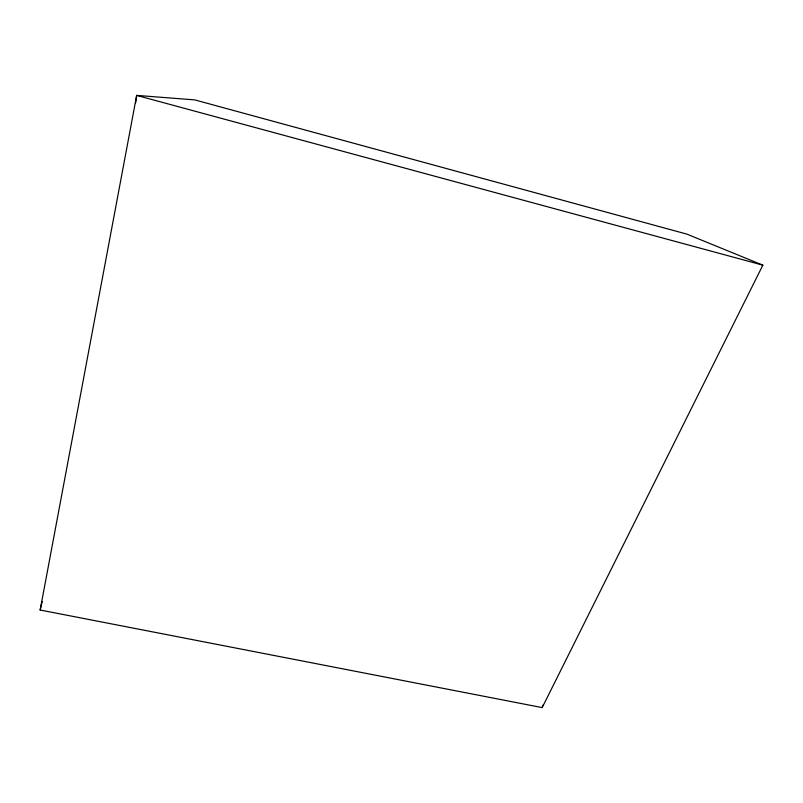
<?xml version="1.0" encoding="UTF-8"?>
<svg xmlns="http://www.w3.org/2000/svg" width="803" height="803" viewBox="0 0 803 803"><rect width="100%" height="100%" fill="white"/><g stroke="black" fill="none" stroke-linecap="round" stroke-linejoin="round"><path stroke-width="1.2" d="M135.657 102.854L136.671 95.396L194.707 99.883L686.856 234.115L762.85 265.161L542.186 707.604L40.15 610.019L136.671 95.396L762.85 265.161M542.186 707.604L542.758 705.164M40.15 610.019L42.188 601.547"/></g></svg>
